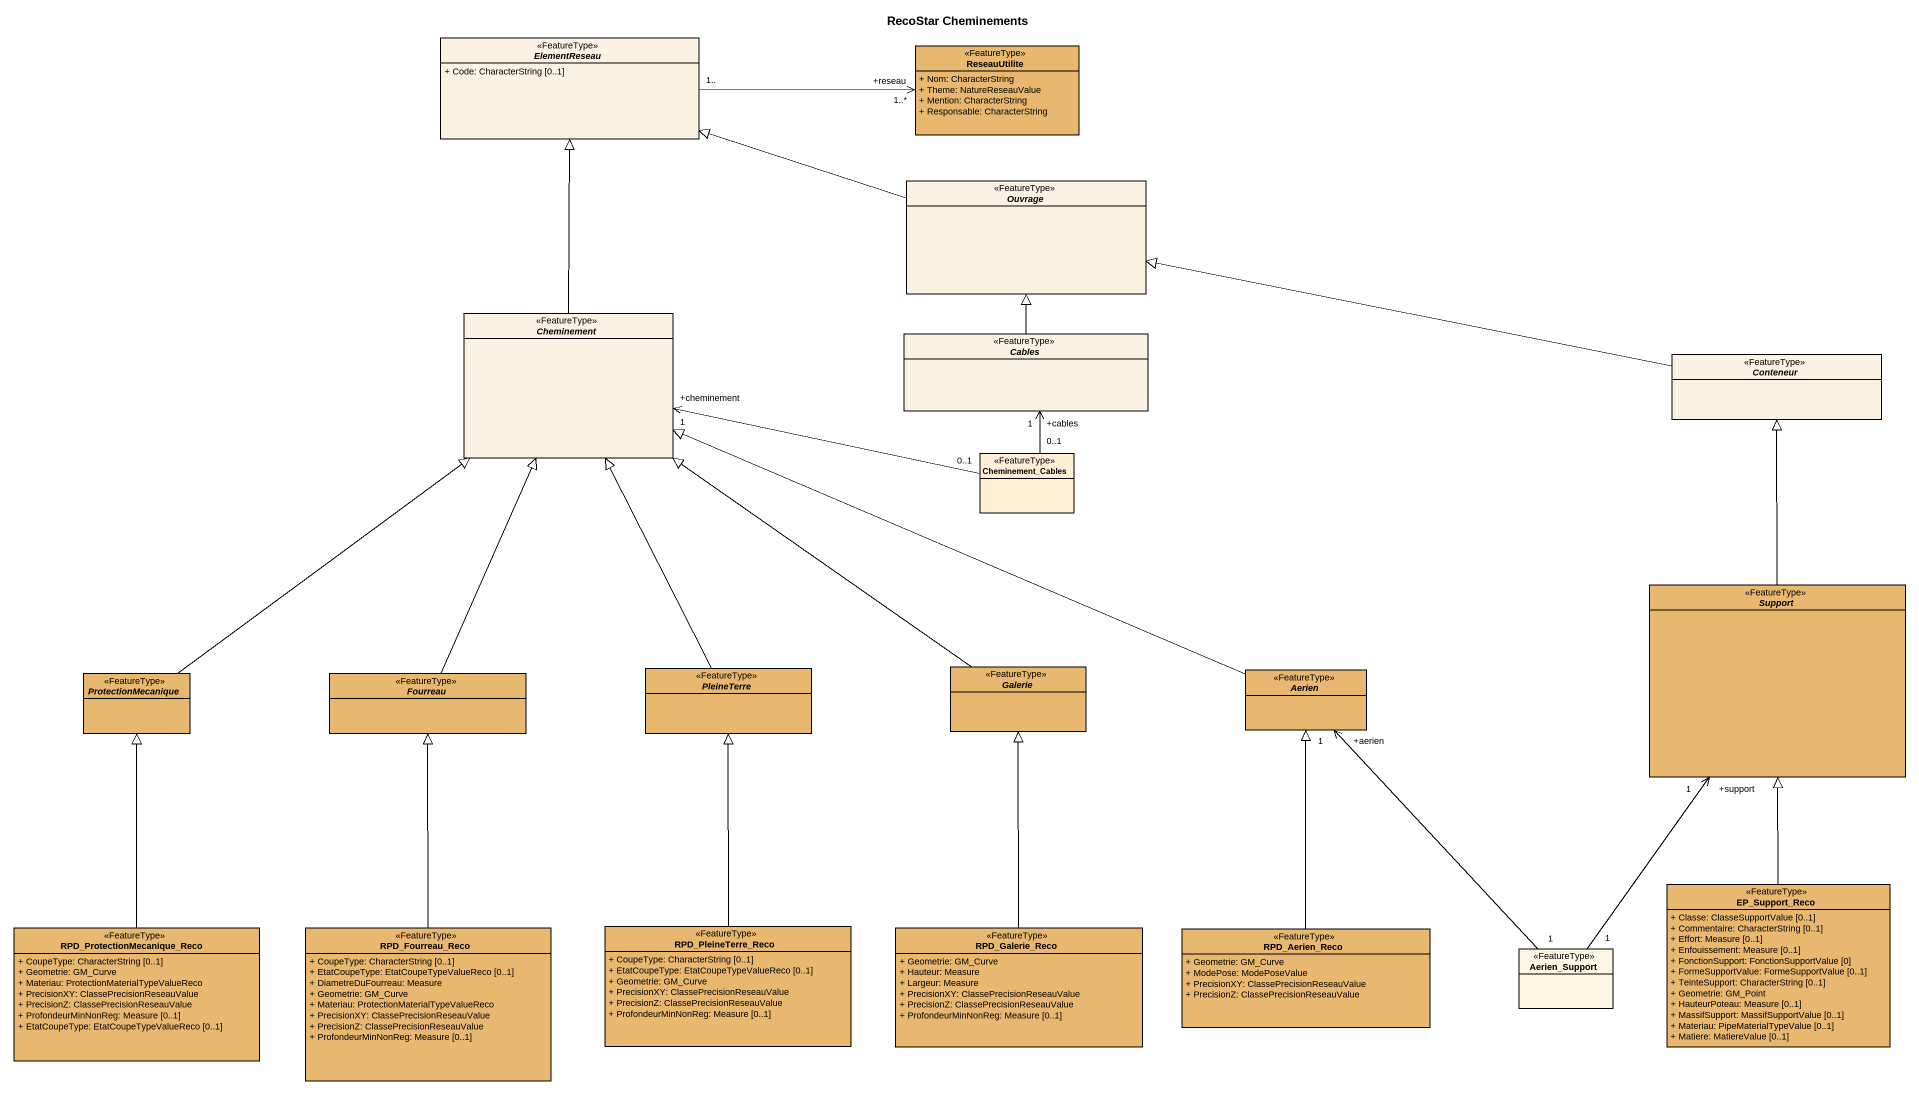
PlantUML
@startuml
title RecoStar Cheminements
hide circle
hide empty members
skinparam classAttributeIconSize 0
abstract class ElementReseau <<FeatureType>> #FCF2E3 {
  + Code: CharacterString [0..1]
}
class ReseauUtilite <<FeatureType>> #E9B870 {
  + Nom: CharacterString
  + Theme: NatureReseauValue
  + Mention: CharacterString
  + Responsable: CharacterString
}
abstract class Ouvrage <<FeatureType>> #FCF2E3
abstract class Cheminement <<FeatureType>> #FCF2E3
abstract class Cables <<FeatureType>> #FCF2E3
abstract class Conteneur <<FeatureType>> #FCF2E3
class Cheminement_Cables <<FeatureType>> #FFEFD5
abstract class Support <<FeatureType>> #E9B870
abstract class ProtectionMecanique <<FeatureType>> #E9B870
abstract class Fourreau <<FeatureType>> #E9B870
abstract class PleineTerre <<FeatureType>> #E9B870
abstract class Galerie <<FeatureType>> #E9B870
abstract class Aerien <<FeatureType>> #E9B870
class EP_Support_Reco <<FeatureType>> #E9B870 {
  + Classe: ClasseSupportValue [0..1]
  + Commentaire: CharacterString [0..1]
  + Effort: Measure [0..1]
  + Enfouissement: Measure [0..1]
  + FonctionSupport: FonctionSupportValue [0]
  + FormeSupportValue: FormeSupportValue [0..1]
  + TeinteSupport: CharacterString [0..1]
  + Geometrie: GM_Point
  + HauteurPoteau: Measure [0..1]
  + MassifSupport: MassifSupportValue [0..1]
  + Materiau: PipeMaterialTypeValue [0..1]
  + Matiere: MatiereValue [0..1]
}
class RPD_ProtectionMecanique_Reco <<FeatureType>> #E9B870 {
  + CoupeType: CharacterString [0..1]
  + Geometrie: GM_Curve
  + Materiau: ProtectionMaterialTypeValueReco
  + PrecisionXY: ClassePrecisionReseauValue
  + PrecisionZ: ClassePrecisionReseauValue
  + ProfondeurMinNonReg: Measure [0..1]
  + EtatCoupeType: EtatCoupeTypeValueReco [0..1]
}
class RPD_Fourreau_Reco <<FeatureType>> #E9B870 {
  + CoupeType: CharacterString [0..1]
  + EtatCoupeType: EtatCoupeTypeValueReco [0..1]
  + DiametreDuFourreau: Measure
  + Geometrie: GM_Curve
  + Materiau: ProtectionMaterialTypeValueReco
  + PrecisionXY: ClassePrecisionReseauValue
  + PrecisionZ: ClassePrecisionReseauValue
  + ProfondeurMinNonReg: Measure [0..1]
}
class RPD_PleineTerre_Reco <<FeatureType>> #E9B870 {
  + CoupeType: CharacterString [0..1]
  + EtatCoupeType: EtatCoupeTypeValueReco [0..1]
  + Geometrie: GM_Curve
  + PrecisionXY: ClassePrecisionReseauValue
  + PrecisionZ: ClassePrecisionReseauValue
  + ProfondeurMinNonReg: Measure [0..1]
}
class RPD_Galerie_Reco <<FeatureType>> #E9B870 {
  + Geometrie: GM_Curve
  + Hauteur: Measure
  + Largeur: Measure
  + PrecisionXY: ClassePrecisionReseauValue
  + PrecisionZ: ClassePrecisionReseauValue
  + ProfondeurMinNonReg: Measure [0..1]
}
class RPD_Aerien_Reco <<FeatureType>> #E9B870 {
  + Geometrie: GM_Curve
  + ModePose: ModePoseValue
  + PrecisionXY: ClassePrecisionReseauValue
  + PrecisionZ: ClassePrecisionReseauValue
}
class Aerien_Support <<FeatureType>>
ElementReseau "1.." -right-> "+reseau\n1..*" ReseauUtilite
Ouvrage -left-|> ElementReseau
Cheminement -up-|> ElementReseau
Cheminement "+cheminement\n1" <-right- "0..1" Cheminement_Cables
Cables -up-|> Ouvrage
Cables "+cables\n1" <-- "0..1" Cheminement_Cables
Conteneur -left-|> Ouvrage
Support -up-|> Conteneur
ProtectionMecanique -up-|> Cheminement
Fourreau -up-|> Cheminement
PleineTerre -up-|> Cheminement
Galerie -up-|> Cheminement
Aerien -left-|> Cheminement
EP_Support_Reco -up-|> Support
RPD_ProtectionMecanique_Reco -up-|> ProtectionMecanique
RPD_Fourreau_Reco -up-|> Fourreau
RPD_PleineTerre_Reco -up-|> PleineTerre
RPD_Galerie_Reco -up-|> Galerie
RPD_Aerien_Reco -up-|> Aerien
Aerien_Support "1" -up-> "+support\n1" Support
Aerien_Support "1" -up-> "+aerien\n1" Aerien
@enduml
